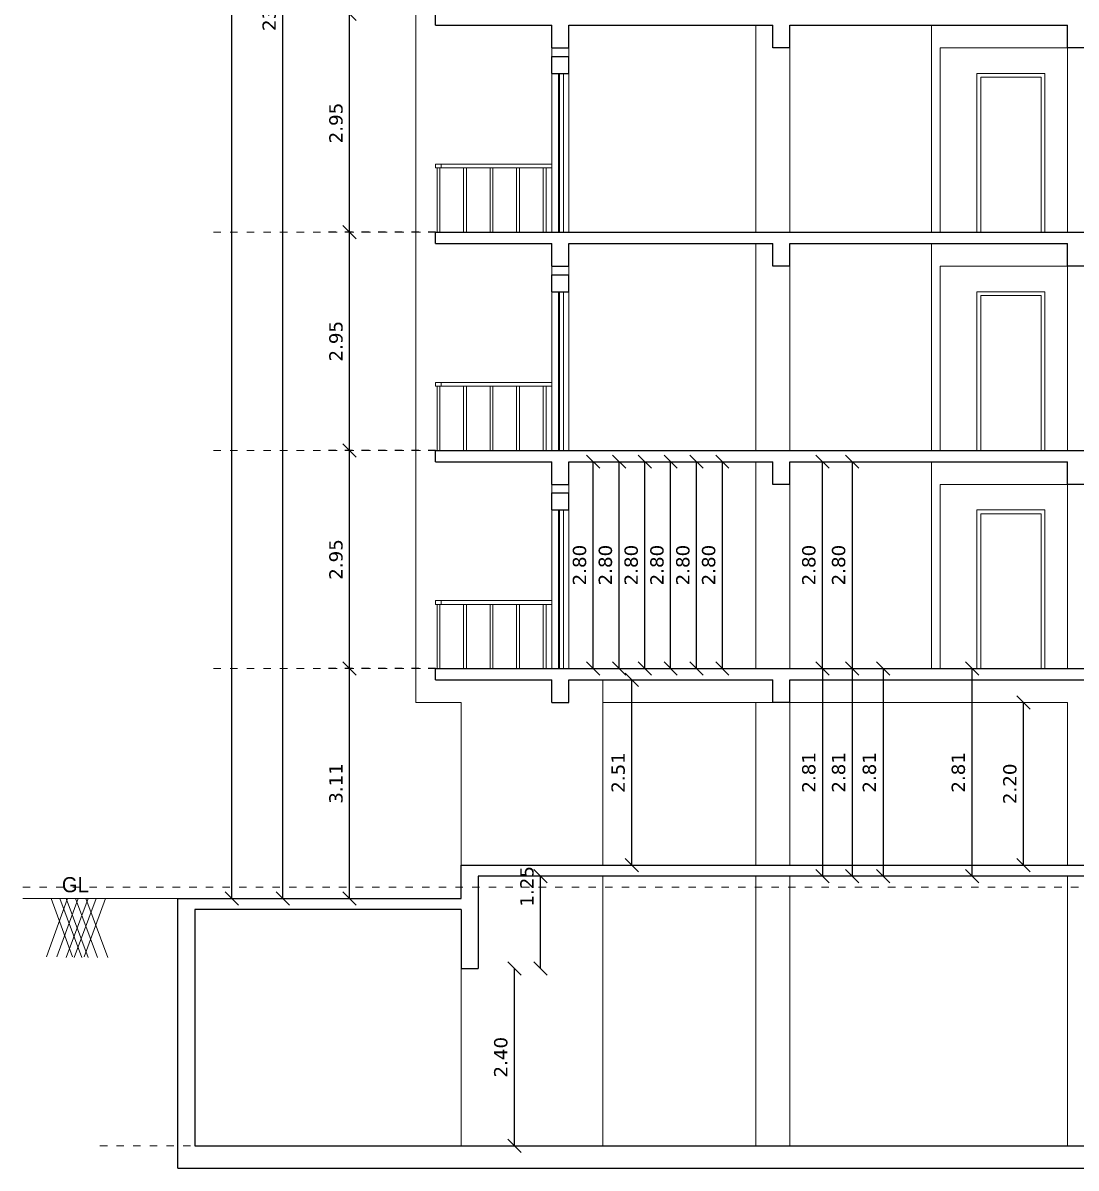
# Model space of a CAD drawing. Header units: metres. Extents: x 927 to 1109, y 805 to 891.
# Drawn here: x 1083.27 to 1097.51, y 857.73 to 873.23 of the extents above; entities that cross this region are included whole.
import ezdxf

# ---------------------------------------------------------------- set-up
doc = ezdxf.new("R2010")
doc.units = ezdxf.units.M
doc.header["$MEASUREMENT"] = 0
doc.header["$PDMODE"] = 2
doc.header["$PDSIZE"] = 50
for name, pattern in [('DOT2', [0.125, 0, -0.125]), ('DOTX2', [0.5, 0, -0.5]), ('HIDDEN', [0.375, 0.25, -0.125]), ('PHANTOM2', [1.25, 0.625, -0.125, 0.125, -0.125, 0.125, -0.125])]:
    doc.linetypes.add(name, pattern=pattern)
doc.layers.get('0').update_dxf_attribs({"lineweight": 0})
doc.layers.get('Defpoints').update_dxf_attribs({"lineweight": 0})
doc.layers.add('BLK_1_BASEMENT_-1_BLDG_FOOTPRINT', color=1, linetype='Continuous', plot=False)
for name, color, linetype, lineweight in [('BLK_1_DRIVERS_TOILET', 165, 'Continuous', 0), ('DIM', 3, 'Continuous', 0), ('DOOR', 8, 'Continuous', 0), ('ED', 30, 'Continuous', 0), ('wall', 7, 'Continuous', 0)]:
    doc.layers.add(name, color=color, linetype=linetype, lineweight=lineweight)
for name, color, linetype in [('BLK_1_FLR_0_AC_ROOM_1', 117, 'Continuous'), ('BLK_1_FLR_0_BATH_HT', 205, 'Continuous'), ('BLK_1_FLR_0_REGULAR_ROOM_1', 117, 'Continuous'), ('BLK_1_FLR_0_REGULAR_ROOM_2', 117, 'Continuous'), ('BLK_1_FLR_0_REGULAR_ROOM_3', 117, 'Continuous'), ('BLK_1_FLR_1_AC_ROOM_1', 117, 'Continuous'), ('BLK_1_FLR_1_AC_ROOM_2', 117, 'Continuous'), ('BLK_1_FLR_1_AC_ROOM_3', 117, 'Continuous'), ('BLK_1_FLR_1_AC_ROOM_4', 117, 'Continuous'), ('BLK_1_FLR_1_AC_ROOM_5', 117, 'Continuous'), ('BLK_1_FLR_1_AC_ROOM_6', 117, 'Continuous'), ('BLK_1_FLR_1_REGULAR_ROOM_1', 117, 'Continuous'), ('BLK_1_FLR_1_REGULAR_ROOM_2', 117, 'Continuous'), ('COLUMN', 2, 'Continuous'), ('flr hts', 252, 'HIDDEN')]:
    doc.layers.add(name, color=color, linetype=linetype)
doc.styles.get("Standard").update_dxf_attribs({"font": 'verdana.ttf', "height": 0.18})
doc.styles.add('USA', font='GOTHIC.TTF', dxfattribs={"width": 0.8})
doc.dimstyles.new('ED', dxfattribs={"dimscale": 0, "dimtxt": 0.18, "dimasz": 0.18, "dimexe": 0, "dimexo": 0, "dimgap": 0.09, "dimtad": 1, "dimtoh": 1, "dimzin": 3, "dimdsep": 46, "dimtxsty": 'Standard', "dimblk": 'OBLIQUE', "dimcen": 0.09, "dimse1": 1, "dimse2": 1, "dimclrd": 251, "dimclrt": 30, "dimadec": 0, "dimazin": 0, "dimtfac": 1, "dimtmove": 0, "dimatfit": 3, "dimldrblk": 'ARCHTICK', "dimfxl": 1, "dimtolj": 1, "dimtzin": 0, "dimarcsym": 0})
doc.dimstyles.get("Standard").update_dxf_attribs({"dimscale": 0, "dimtxt": 0.18, "dimasz": 0.18, "dimexe": 0.18, "dimexo": 0.0625, "dimgap": 0.09, "dimtad": 1, "dimtoh": 1, "dimzin": 0, "dimdsep": 46, "dimtxsty": 'Standard', "dimblk": 'OBLIQUE', "dimcen": 0.09, "dimse1": 1, "dimse2": 1, "dimadec": 0, "dimazin": 0, "dimtfac": 1, "dimtofl": 0, "dimtmove": 0, "dimatfit": 3, "dimldrblk": 'OBLIQUE', "dimfxl": 1, "dimtolj": 1, "dimtzin": 0, "dimarcsym": 0})

# ---------------------------------------------------------------- blocks, each defined once
blk = doc.blocks.new('_Oblique')
at = {"color": 0, "linetype": 'ByBlock', "lineweight": -2}
blk.add_line((-0.5, -0.5), (0.5, 0.5), dxfattribs=at)
blk = doc.blocks.new('*D91')
at = {"layer": 'Defpoints', "color": 0, "transparency": 16777216}
for p in [(1087.689, 864.495), (1089.196, 864.495), (1089.196, 861.385)]:
    blk.add_point(p, dxfattribs=at)
at = {"layer": 'ED', "color": 251, "lineweight": -2, "transparency": 16777216}
blk.add_line((1087.689, 861.385), (1087.689, 864.495), dxfattribs=at)
at = {"layer": 'ED', "color": 251, "lineweight": -2, "transparency": 16777216, "xscale": 0.18, "yscale": 0.18, "zscale": 0.18}
for p, rotation in [((1087.689, 864.495), 90), ((1087.689, 861.385), 270)]:
    blk.add_blockref('_Oblique', p, dxfattribs=dict(at, rotation=rotation))
at = {"layer": 'ED', "color": 30, "transparency": 16777216, "insert": (1087.505, 862.94), "char_height": 0.18, "attachment_point": 5, "rotation": 90}
blk.add_mtext('\\A1;3.11', dxfattribs=at)
blk = doc.blocks.new('_ArchTick')
at = {"color": 0, "const_width": 0.15}
blk.add_lwpolyline([(-0.5, -0.5), (0.5, 0.5)], dxfattribs=at)
blk = doc.blocks.new('*D92')
at = {"layer": 'Defpoints', "color": 0, "transparency": 16777216}
for p in [(1087.689, 867.448), (1088.851, 867.448), (1089.096, 864.495)]:
    blk.add_point(p, dxfattribs=at)
at = {"layer": 'ED', "color": 251, "lineweight": -2, "transparency": 16777216}
blk.add_line((1087.689, 864.495), (1087.689, 867.448), dxfattribs=at)
at = {"layer": 'ED', "color": 251, "lineweight": -2, "transparency": 16777216, "xscale": 0.18, "yscale": 0.18, "zscale": 0.18}
for p, rotation in [((1087.689, 867.448), 90), ((1087.689, 864.495), 270)]:
    blk.add_blockref('_Oblique', p, dxfattribs=dict(at, rotation=rotation))
at = {"layer": 'ED', "color": 30, "transparency": 16777216, "insert": (1087.505, 865.971), "char_height": 0.18, "attachment_point": 5, "rotation": 90}
blk.add_mtext('\\A1;2.95', dxfattribs=at)
blk = doc.blocks.new('*D93')
at = {"layer": 'Defpoints', "color": 0, "transparency": 16777216}
for p in [(1087.689, 870.401), (1088.851, 870.401), (1088.851, 867.448)]:
    blk.add_point(p, dxfattribs=at)
at = {"layer": 'ED', "color": 251, "lineweight": -2, "transparency": 16777216}
blk.add_line((1087.689, 867.448), (1087.689, 870.401), dxfattribs=at)
at = {"layer": 'ED', "color": 251, "lineweight": -2, "transparency": 16777216, "xscale": 0.18, "yscale": 0.18, "zscale": 0.18}
for p, rotation in [((1087.689, 870.401), 90), ((1087.689, 867.448), 270)]:
    blk.add_blockref('_Oblique', p, dxfattribs=dict(at, rotation=rotation))
at = {"layer": 'ED', "color": 30, "transparency": 16777216, "insert": (1087.505, 868.925), "char_height": 0.18, "attachment_point": 5, "rotation": 90}
blk.add_mtext('\\A1;2.95', dxfattribs=at)
blk = doc.blocks.new('*D94')
at = {"layer": 'Defpoints', "color": 0, "transparency": 16777216}
for p in [(1087.689, 873.355), (1088.851, 873.355), (1088.851, 870.401)]:
    blk.add_point(p, dxfattribs=at)
at = {"layer": 'ED', "color": 251, "lineweight": -2, "transparency": 16777216}
blk.add_line((1087.689, 870.401), (1087.689, 873.355), dxfattribs=at)
at = {"layer": 'ED', "color": 251, "lineweight": -2, "transparency": 16777216, "xscale": 0.18, "yscale": 0.18, "zscale": 0.18}
for p, rotation in [((1087.689, 873.355), 90), ((1087.689, 870.401), 270)]:
    blk.add_blockref('_Oblique', p, dxfattribs=dict(at, rotation=rotation))
at = {"layer": 'ED', "color": 30, "transparency": 16777216, "insert": (1087.505, 871.878), "char_height": 0.18, "attachment_point": 5, "rotation": 90}
blk.add_mtext('\\A1;2.95', dxfattribs=at)
blk = doc.blocks.new('*D28')
at = {"layer": 'Defpoints', "color": 0, "transparency": 16777216}
for p in [(1086.786, 885.168), (1087.689, 885.168), (1087.689, 861.385)]:
    blk.add_point(p, dxfattribs=at)
at = {"layer": 'ED', "color": 251, "lineweight": -2, "transparency": 16777216}
blk.add_line((1086.786, 861.385), (1086.786, 885.168), dxfattribs=at)
at = {"layer": 'ED', "color": 251, "lineweight": -2, "transparency": 16777216, "xscale": 0.18, "yscale": 0.18, "zscale": 0.18}
for p, rotation in [((1086.786, 885.168), 90), ((1086.786, 861.385), 270)]:
    blk.add_blockref('_Oblique', p, dxfattribs=dict(at, rotation=rotation))
at = {"layer": 'ED', "color": 30, "transparency": 16777216, "insert": (1086.602, 873.476), "char_height": 0.18, "attachment_point": 5, "rotation": 90}
blk.add_mtext('\\A1;23.78', dxfattribs=at)
blk = doc.blocks.new('*D97')
at = {"layer": 'Defpoints', "color": 0, "transparency": 16777216}
for p in [(1086.096, 891.301), (1097.4, 891.301), (1086.97, 861.385)]:
    blk.add_point(p, dxfattribs=at)
at = {"layer": 'ED', "color": 251, "lineweight": -2, "transparency": 16777216}
blk.add_line((1086.096, 861.385), (1086.096, 891.301), dxfattribs=at)
at = {"layer": 'ED', "color": 251, "lineweight": -2, "transparency": 16777216, "xscale": 0.18, "yscale": 0.18, "zscale": 0.18}
for p, rotation in [((1086.096, 891.301), 90), ((1086.096, 861.385), 270)]:
    blk.add_blockref('_Oblique', p, dxfattribs=dict(at, rotation=rotation))
at = {"layer": 'ED', "color": 30, "transparency": 16777216, "insert": (1085.913, 876.493), "char_height": 0.18, "attachment_point": 5, "rotation": 90}
blk.add_mtext('\\A1;29.92', dxfattribs=at)
blk = doc.blocks.new('*D99')
at = {"layer": 'Defpoints', "color": 0, "transparency": 16777216}
for p in [(1096.804, 864.035), (1097.4, 864.035), (1097.4, 861.835)]:
    blk.add_point(p, dxfattribs=at)
at = {"layer": 'ED', "color": 251, "lineweight": -2, "transparency": 16777216}
blk.add_line((1096.804, 861.835), (1096.804, 864.035), dxfattribs=at)
at = {"layer": 'ED', "color": 251, "lineweight": -2, "transparency": 16777216, "xscale": 0.18, "yscale": 0.18, "zscale": 0.18}
for p, rotation in [((1096.804, 864.035), 90), ((1096.804, 861.835), 270)]:
    blk.add_blockref('_Oblique', p, dxfattribs=dict(at, rotation=rotation))
at = {"layer": 'ED', "color": 30, "transparency": 16777216, "insert": (1096.62, 862.935), "char_height": 0.18, "attachment_point": 5, "rotation": 90}
blk.add_mtext('\\A1;2.20', dxfattribs=at)
blk = doc.blocks.new('*D142')
at = {"layer": 'BLK_1_FLR_0_REGULAR_ROOM_1', "color": 0, "lineweight": -2, "transparency": 16777216}
blk.add_line((1094.086, 864.495), (1094.086, 861.685), dxfattribs=at)
at = {"layer": 'Defpoints', "color": 0, "transparency": 16777216}
for p in [(1093.643, 864.495), (1093.643, 861.685), (1094.086, 861.685)]:
    blk.add_point(p, dxfattribs=at)
at = {"layer": 'BLK_1_FLR_0_REGULAR_ROOM_1', "color": 0, "lineweight": -2, "transparency": 16777216, "xscale": 0.18, "yscale": 0.18, "zscale": 0.18}
for p, rotation in [((1094.086, 864.495), 90), ((1094.086, 861.685), 270)]:
    blk.add_blockref('_Oblique', p, dxfattribs=dict(at, rotation=rotation))
at = {"layer": 'BLK_1_FLR_0_REGULAR_ROOM_1', "color": 0, "transparency": 16777216, "insert": (1093.901, 863.09), "char_height": 0.18, "attachment_point": 5, "rotation": 90}
blk.add_mtext('\\A1;2.81', dxfattribs=at)
blk = doc.blocks.new('*D143')
at = {"layer": 'BLK_1_FLR_0_REGULAR_ROOM_2', "color": 0, "lineweight": -2, "transparency": 16777216}
blk.add_line((1094.488, 864.495), (1094.488, 861.685), dxfattribs=at)
at = {"layer": 'Defpoints', "color": 0, "transparency": 16777216}
for p in [(1093.643, 864.495), (1093.643, 861.685), (1094.488, 861.685)]:
    blk.add_point(p, dxfattribs=at)
at = {"layer": 'BLK_1_FLR_0_REGULAR_ROOM_2', "color": 0, "lineweight": -2, "transparency": 16777216, "xscale": 0.18, "yscale": 0.18, "zscale": 0.18}
for p, rotation in [((1094.488, 864.495), 90), ((1094.488, 861.685), 270)]:
    blk.add_blockref('_Oblique', p, dxfattribs=dict(at, rotation=rotation))
at = {"layer": 'BLK_1_FLR_0_REGULAR_ROOM_2', "color": 0, "transparency": 16777216, "insert": (1094.304, 863.09), "char_height": 0.18, "attachment_point": 5, "rotation": 90}
blk.add_mtext('\\A1;2.81', dxfattribs=at)
blk = doc.blocks.new('*D144')
at = {"layer": 'BLK_1_FLR_1_REGULAR_ROOM_1', "color": 0, "lineweight": -2, "transparency": 16777216}
blk.add_line((1094.086, 864.495), (1094.086, 867.295), dxfattribs=at)
at = {"layer": 'Defpoints', "color": 0, "transparency": 16777216}
for p in [(1093.643, 867.295), (1094.086, 867.295), (1093.643, 864.495)]:
    blk.add_point(p, dxfattribs=at)
at = {"layer": 'BLK_1_FLR_1_REGULAR_ROOM_1', "color": 0, "lineweight": -2, "transparency": 16777216, "xscale": 0.18, "yscale": 0.18, "zscale": 0.18}
for p, rotation in [((1094.086, 867.295), 90), ((1094.086, 864.495), 270)]:
    blk.add_blockref('_Oblique', p, dxfattribs=dict(at, rotation=rotation))
at = {"layer": 'BLK_1_FLR_1_REGULAR_ROOM_1', "color": 0, "transparency": 16777216, "insert": (1093.901, 865.895), "char_height": 0.18, "attachment_point": 5, "rotation": 90}
blk.add_mtext('\\A1;2.80', dxfattribs=at)
blk = doc.blocks.new('*D145')
at = {"layer": 'BLK_1_FLR_1_REGULAR_ROOM_2', "color": 0, "lineweight": -2, "transparency": 16777216}
blk.add_line((1094.488, 867.295), (1094.488, 864.495), dxfattribs=at)
at = {"layer": 'Defpoints', "color": 0, "transparency": 16777216}
for p in [(1093.643, 867.295), (1093.643, 864.495), (1094.488, 864.495)]:
    blk.add_point(p, dxfattribs=at)
at = {"layer": 'BLK_1_FLR_1_REGULAR_ROOM_2', "color": 0, "lineweight": -2, "transparency": 16777216, "xscale": 0.18, "yscale": 0.18, "zscale": 0.18}
for p, rotation in [((1094.488, 867.295), 90), ((1094.488, 864.495), 270)]:
    blk.add_blockref('_Oblique', p, dxfattribs=dict(at, rotation=rotation))
at = {"layer": 'BLK_1_FLR_1_REGULAR_ROOM_2', "color": 0, "transparency": 16777216, "insert": (1094.304, 865.895), "char_height": 0.18, "attachment_point": 5, "rotation": 90}
blk.add_mtext('\\A1;2.80', dxfattribs=at)
blk = doc.blocks.new('*D179')
at = {"layer": 'BLK_1_FLR_1_AC_ROOM_1', "color": 0, "lineweight": -2, "transparency": 16777216}
blk.add_line((1090.983, 864.495), (1090.983, 867.295), dxfattribs=at)
at = {"layer": 'Defpoints', "color": 0, "transparency": 16777216}
for p in [(1090.653, 867.295), (1090.983, 867.295), (1090.653, 864.495)]:
    blk.add_point(p, dxfattribs=at)
at = {"layer": 'BLK_1_FLR_1_AC_ROOM_1', "color": 0, "lineweight": -2, "transparency": 16777216, "xscale": 0.18, "yscale": 0.18, "zscale": 0.18}
for p, rotation in [((1090.983, 867.295), 90), ((1090.983, 864.495), 270)]:
    blk.add_blockref('_Oblique', p, dxfattribs=dict(at, rotation=rotation))
at = {"layer": 'BLK_1_FLR_1_AC_ROOM_1', "color": 0, "transparency": 16777216, "insert": (1090.799, 865.895), "char_height": 0.18, "attachment_point": 5, "rotation": 90}
blk.add_mtext('\\A1;2.80', dxfattribs=at)
blk = doc.blocks.new('*D315')
at = {"layer": 'BLK_1_FLR_1_AC_ROOM_2', "color": 0, "lineweight": -2, "transparency": 16777216}
blk.add_line((1091.333, 864.495), (1091.333, 867.295), dxfattribs=at)
at = {"layer": 'Defpoints', "color": 0, "transparency": 16777216}
for p in [(1090.983, 867.295), (1091.333, 867.295), (1091.099, 864.495)]:
    blk.add_point(p, dxfattribs=at)
at = {"layer": 'BLK_1_FLR_1_AC_ROOM_2', "color": 0, "lineweight": -2, "transparency": 16777216, "xscale": 0.18, "yscale": 0.18, "zscale": 0.18}
for p, rotation in [((1091.333, 867.295), 90), ((1091.333, 864.495), 270)]:
    blk.add_blockref('_Oblique', p, dxfattribs=dict(at, rotation=rotation))
at = {"layer": 'BLK_1_FLR_1_AC_ROOM_2', "color": 0, "transparency": 16777216, "insert": (1091.149, 865.895), "char_height": 0.18, "attachment_point": 5, "rotation": 90}
blk.add_mtext('\\A1;2.80', dxfattribs=at)
blk = doc.blocks.new('*D316')
at = {"layer": 'BLK_1_FLR_1_AC_ROOM_3', "color": 0, "lineweight": -2, "transparency": 16777216}
blk.add_line((1091.682, 864.495), (1091.682, 867.295), dxfattribs=at)
at = {"layer": 'Defpoints', "color": 0, "transparency": 16777216}
for p in [(1091.333, 867.295), (1091.682, 867.295), (1091.449, 864.495)]:
    blk.add_point(p, dxfattribs=at)
at = {"layer": 'BLK_1_FLR_1_AC_ROOM_3', "color": 0, "lineweight": -2, "transparency": 16777216, "xscale": 0.18, "yscale": 0.18, "zscale": 0.18}
for p, rotation in [((1091.682, 867.295), 90), ((1091.682, 864.495), 270)]:
    blk.add_blockref('_Oblique', p, dxfattribs=dict(at, rotation=rotation))
at = {"layer": 'BLK_1_FLR_1_AC_ROOM_3', "color": 0, "transparency": 16777216, "insert": (1091.498, 865.895), "char_height": 0.18, "attachment_point": 5, "rotation": 90}
blk.add_mtext('\\A1;2.80', dxfattribs=at)
blk = doc.blocks.new('*D317')
at = {"layer": 'BLK_1_FLR_1_AC_ROOM_4', "color": 0, "lineweight": -2, "transparency": 16777216}
blk.add_line((1092.031, 864.495), (1092.031, 867.295), dxfattribs=at)
at = {"layer": 'Defpoints', "color": 0, "transparency": 16777216}
for p in [(1091.682, 867.295), (1092.031, 867.295), (1091.798, 864.495)]:
    blk.add_point(p, dxfattribs=at)
at = {"layer": 'BLK_1_FLR_1_AC_ROOM_4', "color": 0, "lineweight": -2, "transparency": 16777216, "xscale": 0.18, "yscale": 0.18, "zscale": 0.18}
for p, rotation in [((1092.031, 867.295), 90), ((1092.031, 864.495), 270)]:
    blk.add_blockref('_Oblique', p, dxfattribs=dict(at, rotation=rotation))
at = {"layer": 'BLK_1_FLR_1_AC_ROOM_4', "color": 0, "transparency": 16777216, "insert": (1091.847, 865.895), "char_height": 0.18, "attachment_point": 5, "rotation": 90}
blk.add_mtext('\\A1;2.80', dxfattribs=at)
blk = doc.blocks.new('*D318')
at = {"layer": 'BLK_1_FLR_1_AC_ROOM_5', "color": 0, "lineweight": -2, "transparency": 16777216}
blk.add_line((1092.381, 864.495), (1092.381, 867.295), dxfattribs=at)
at = {"layer": 'Defpoints', "color": 0, "transparency": 16777216}
for p in [(1092.031, 867.295), (1092.381, 867.295), (1092.147, 864.495)]:
    blk.add_point(p, dxfattribs=at)
at = {"layer": 'BLK_1_FLR_1_AC_ROOM_5', "color": 0, "lineweight": -2, "transparency": 16777216, "xscale": 0.18, "yscale": 0.18, "zscale": 0.18}
for p, rotation in [((1092.381, 867.295), 90), ((1092.381, 864.495), 270)]:
    blk.add_blockref('_Oblique', p, dxfattribs=dict(at, rotation=rotation))
at = {"layer": 'BLK_1_FLR_1_AC_ROOM_5', "color": 0, "transparency": 16777216, "insert": (1092.197, 865.895), "char_height": 0.18, "attachment_point": 5, "rotation": 90}
blk.add_mtext('\\A1;2.80', dxfattribs=at)
blk = doc.blocks.new('*D319')
at = {"layer": 'BLK_1_FLR_1_AC_ROOM_6', "color": 0, "lineweight": -2, "transparency": 16777216}
blk.add_line((1092.73, 864.495), (1092.73, 867.295), dxfattribs=at)
at = {"layer": 'Defpoints', "color": 0, "transparency": 16777216}
for p in [(1092.381, 867.295), (1092.73, 867.295), (1092.497, 864.495)]:
    blk.add_point(p, dxfattribs=at)
at = {"layer": 'BLK_1_FLR_1_AC_ROOM_6', "color": 0, "lineweight": -2, "transparency": 16777216, "xscale": 0.18, "yscale": 0.18, "zscale": 0.18}
for p, rotation in [((1092.73, 867.295), 90), ((1092.73, 864.495), 270)]:
    blk.add_blockref('_Oblique', p, dxfattribs=dict(at, rotation=rotation))
at = {"layer": 'BLK_1_FLR_1_AC_ROOM_6', "color": 0, "transparency": 16777216, "insert": (1092.546, 865.895), "char_height": 0.18, "attachment_point": 5, "rotation": 90}
blk.add_mtext('\\A1;2.80', dxfattribs=at)
blk = doc.blocks.new('*D320')
at = {"layer": 'BLK_1_FLR_0_BATH_HT', "color": 0, "lineweight": -2, "transparency": 16777216}
blk.add_line((1096.107, 861.685), (1096.107, 864.495), dxfattribs=at)
at = {"layer": 'Defpoints', "color": 0, "transparency": 16777216}
for p in [(1094.797, 864.495), (1096.107, 864.495), (1094.797, 861.685)]:
    blk.add_point(p, dxfattribs=at)
at = {"layer": 'BLK_1_FLR_0_BATH_HT', "color": 0, "lineweight": -2, "transparency": 16777216, "xscale": 0.18, "yscale": 0.18, "zscale": 0.18}
for p, rotation in [((1096.107, 864.495), 90), ((1096.107, 861.685), 270)]:
    blk.add_blockref('_Oblique', p, dxfattribs=dict(at, rotation=rotation))
at = {"layer": 'BLK_1_FLR_0_BATH_HT', "color": 0, "transparency": 16777216, "insert": (1095.923, 863.09), "char_height": 0.18, "attachment_point": 5, "rotation": 90}
blk.add_mtext('\\A1;2.81', dxfattribs=at)
blk = doc.blocks.new('*D321')
at = {"layer": 'BLK_1_FLR_0_AC_ROOM_1', "color": 0, "lineweight": -2, "transparency": 16777216}
blk.add_line((1091.506, 861.835), (1091.506, 864.341), dxfattribs=at)
at = {"layer": 'Defpoints', "color": 0, "transparency": 16777216}
for p in [(1091.113, 864.341), (1091.506, 864.341), (1091.113, 861.835)]:
    blk.add_point(p, dxfattribs=at)
at = {"layer": 'BLK_1_FLR_0_AC_ROOM_1', "color": 0, "lineweight": -2, "transparency": 16777216, "xscale": 0.18, "yscale": 0.18, "zscale": 0.18}
for p, rotation in [((1091.506, 864.341), 90), ((1091.506, 861.835), 270)]:
    blk.add_blockref('_Oblique', p, dxfattribs=dict(at, rotation=rotation))
at = {"layer": 'BLK_1_FLR_0_AC_ROOM_1', "color": 0, "transparency": 16777216, "insert": (1091.322, 863.088), "char_height": 0.18, "attachment_point": 5, "rotation": 90}
blk.add_mtext('\\A1;2.51', dxfattribs=at)
blk = doc.blocks.new('*D322')
at = {"layer": 'BLK_1_FLR_0_REGULAR_ROOM_3', "color": 0, "lineweight": -2, "transparency": 16777216}
blk.add_line((1094.904, 864.495), (1094.904, 861.685), dxfattribs=at)
at = {"layer": 'Defpoints', "color": 0, "transparency": 16777216}
for p in [(1094.461, 864.495), (1094.461, 861.685), (1094.904, 861.685)]:
    blk.add_point(p, dxfattribs=at)
at = {"layer": 'BLK_1_FLR_0_REGULAR_ROOM_3', "color": 0, "lineweight": -2, "transparency": 16777216, "xscale": 0.18, "yscale": 0.18, "zscale": 0.18}
for p, rotation in [((1094.904, 864.495), 90), ((1094.904, 861.685), 270)]:
    blk.add_blockref('_Oblique', p, dxfattribs=dict(at, rotation=rotation))
at = {"layer": 'BLK_1_FLR_0_REGULAR_ROOM_3', "color": 0, "transparency": 16777216, "insert": (1094.72, 863.09), "char_height": 0.18, "attachment_point": 5, "rotation": 90}
blk.add_mtext('\\A1;2.81', dxfattribs=at)
blk = doc.blocks.new('*D323')
at = {"layer": 'BLK_1_BASEMENT_-1_BLDG_FOOTPRINT', "color": 0, "lineweight": -2, "transparency": 16777216}
blk.add_line((1089.918, 858.035), (1089.918, 860.435), dxfattribs=at)
at = {"layer": 'Defpoints', "color": 0, "transparency": 16777216}
for p in [(1089.426, 860.435), (1089.918, 860.435), (1093.183, 858.035)]:
    blk.add_point(p, dxfattribs=at)
at = {"layer": 'BLK_1_BASEMENT_-1_BLDG_FOOTPRINT', "color": 0, "lineweight": -2, "transparency": 16777216, "xscale": 0.18, "yscale": 0.18, "zscale": 0.18}
for p, rotation in [((1089.918, 860.435), 90), ((1089.918, 858.035), 270)]:
    blk.add_blockref('_Oblique', p, dxfattribs=dict(at, rotation=rotation))
at = {"layer": 'BLK_1_BASEMENT_-1_BLDG_FOOTPRINT', "color": 0, "transparency": 16777216, "insert": (1089.734, 859.235), "char_height": 0.18, "attachment_point": 5, "rotation": 90}
blk.add_mtext('\\A1;2.40', dxfattribs=at)
blk = doc.blocks.new('*D333')
at = {"layer": 'BLK_1_BASEMENT_-1_BLDG_FOOTPRINT', "color": 0, "lineweight": -2, "transparency": 16777216}
blk.add_line((1090.272, 860.435), (1090.272, 861.685), dxfattribs=at)
at = {"layer": 'Defpoints', "color": 0, "transparency": 16777216}
for p in [(1089.426, 861.685), (1090.272, 861.685), (1089.426, 860.435)]:
    blk.add_point(p, dxfattribs=at)
at = {"layer": 'BLK_1_BASEMENT_-1_BLDG_FOOTPRINT', "color": 0, "lineweight": -2, "transparency": 16777216, "xscale": 0.18, "yscale": 0.18, "zscale": 0.18}
for p, rotation in [((1090.272, 861.685), 90), ((1090.272, 860.435), 270)]:
    blk.add_blockref('_Oblique', p, dxfattribs=dict(at, rotation=rotation))
at = {"layer": 'BLK_1_BASEMENT_-1_BLDG_FOOTPRINT', "color": 0, "transparency": 16777216, "insert": (1090.088, 861.548), "char_height": 0.18, "attachment_point": 5, "rotation": 90}
blk.add_mtext('\\A1;1.25', dxfattribs=at)
blk = doc.blocks.new('*D355')
at = {"layer": 'BLK_1_DRIVERS_TOILET', "color": 0, "linetype": 'PHANTOM2', "lineweight": -2, "transparency": 16777216}
blk.add_line((1097.899, 861.685), (1097.899, 864.341), dxfattribs=at)
at = {"layer": 'Defpoints', "color": 0, "transparency": 16777216}
for p in [(1097.4, 864.341), (1097.899, 864.341), (1097.4, 861.685)]:
    blk.add_point(p, dxfattribs=at)
at = {"layer": 'BLK_1_DRIVERS_TOILET', "color": 0, "lineweight": -2, "transparency": 16777216, "xscale": 0.18, "yscale": 0.18, "zscale": 0.18}
for p, rotation in [((1097.899, 864.341), 90), ((1097.899, 861.685), 270)]:
    blk.add_blockref('_Oblique', p, dxfattribs=dict(at, rotation=rotation))
at = {"layer": 'BLK_1_DRIVERS_TOILET', "color": 0, "transparency": 16777216, "insert": (1097.716, 863.013), "char_height": 0.18, "attachment_point": 5, "rotation": 90}
blk.add_mtext('\\A1;2.66', dxfattribs=at)

msp = doc.modelspace()

# ---------------------------------------------------------------- linework, layer by layer
at = {"color": 251, "linetype": 'DOT2'}
for p, q in [((1085.847, 870.401), (1105.109, 870.401)), ((1085.847, 867.448), (1105.109, 867.448)), ((1085.847, 864.495), (1105.109, 864.495)), ((1083.27, 861.535), (1108.661, 861.535)), ((1084.312, 858.035), (1107.558, 858.035))]:
    msp.add_line(p, q, dxfattribs=at)
msp.add_line((1085.363, 861.385), (1083.27, 861.385))
at = {"layer": 'COLUMN', "linetype": 'Continuous'}
for p, q in [((1088.851, 873.201), (1088.851, 873.355)), ((1088.851, 873.201), (1090.423, 873.201)), ((1090.423, 872.895), (1090.423, 873.201)), ((1090.653, 872.895), (1090.653, 873.201)), ((1090.653, 873.201), (1093.413, 873.201)), ((1093.413, 872.895), (1093.413, 873.201)), ((1093.643, 873.201), (1097.4, 873.201)), ((1093.643, 872.895), (1093.643, 873.201)), ((1097.4, 872.895), (1097.4, 873.201)), ((1090.423, 872.895), (1090.653, 872.895)), ((1093.643, 872.895), (1093.413, 872.895)), ((1097.63, 872.895), (1097.4, 872.895)), ((1090.423, 872.778), (1090.653, 872.778)), ((1090.423, 872.548), (1090.423, 872.778)), ((1090.653, 872.548), (1090.653, 872.778)), ((1090.423, 872.548), (1090.653, 872.548)), ((1088.851, 870.401), (1101.386, 870.401)), ((1088.851, 870.248), (1088.851, 870.401)), ((1088.851, 870.248), (1090.423, 870.248)), ((1090.423, 869.941), (1090.423, 870.248)), ((1090.653, 869.941), (1090.653, 870.248)), ((1090.653, 870.248), (1093.413, 870.248)), ((1093.413, 869.941), (1093.413, 870.248)), ((1093.643, 870.248), (1097.4, 870.248)), ((1093.643, 869.941), (1093.643, 870.248)), ((1097.4, 869.941), (1097.4, 870.248)), ((1090.423, 869.941), (1090.653, 869.941)), ((1093.643, 869.941), (1093.413, 869.941)), ((1097.63, 869.941), (1097.4, 869.941)), ((1090.423, 869.825), (1090.653, 869.825)), ((1090.423, 869.595), (1090.423, 869.825)), ((1090.653, 869.595), (1090.653, 869.825)), ((1090.423, 869.595), (1090.653, 869.595)), ((1088.851, 867.448), (1101.386, 867.448)), ((1088.851, 867.295), (1088.851, 867.448)), ((1088.851, 867.295), (1090.423, 867.295)), ((1090.423, 866.988), (1090.423, 867.295)), ((1090.653, 866.988), (1090.653, 867.295)), ((1090.653, 867.295), (1093.413, 867.295)), ((1093.413, 866.988), (1093.413, 867.295)), ((1093.643, 867.295), (1097.4, 867.295)), ((1093.643, 866.988), (1093.643, 867.295)), ((1097.4, 866.988), (1097.4, 867.295)), ((1090.423, 866.988), (1090.653, 866.988)), ((1093.643, 866.988), (1093.413, 866.988)), ((1097.63, 866.988), (1097.4, 866.988)), ((1090.423, 866.871), (1090.653, 866.871)), ((1090.423, 866.641), (1090.423, 866.871)), ((1090.653, 866.641), (1090.653, 866.871)), ((1090.423, 866.641), (1090.653, 866.641)), ((1088.851, 864.495), (1101.386, 864.495)), ((1088.851, 864.341), (1088.851, 864.495)), ((1088.851, 864.341), (1090.423, 864.341)), ((1090.423, 864.035), (1090.423, 864.341)), ((1090.653, 864.035), (1090.653, 864.341)), ((1090.653, 864.341), (1093.413, 864.341)), ((1093.413, 864.035), (1093.413, 864.341)), ((1093.643, 864.341), (1099.7, 864.341)), ((1093.643, 864.035), (1093.643, 864.341)), ((1090.423, 864.035), (1090.653, 864.035)), ((1093.643, 864.035), (1093.413, 864.035)), ((1089.196, 861.385), (1089.196, 861.835)), ((1089.196, 861.835), (1103.725, 861.835)), ((1103.495, 861.685), (1089.426, 861.685)), ((1089.426, 861.685), (1089.426, 860.435)), ((1085.363, 861.385), (1089.196, 861.385)), ((1085.363, 857.735), (1085.363, 861.385)), ((1089.196, 861.235), (1085.593, 861.235)), ((1085.593, 861.235), (1085.593, 858.035)), ((1089.196, 861.235), (1089.196, 860.435)), ((1089.196, 860.435), (1089.426, 860.435)), ((1085.593, 858.035), (1107.328, 858.035)), ((1085.363, 857.735), (1107.558, 857.735))]:
    msp.add_line(p, q, dxfattribs=at)
at = {"layer": 'DOOR', "linetype": 'Continuous'}
for p, q in [((1090.513, 872.548), (1090.513, 870.401)), ((1090.527, 872.548), (1090.527, 870.401)), ((1090.582, 872.548), (1090.582, 870.401)), ((1088.851, 871.321), (1088.928, 871.321)), ((1088.928, 871.321), (1090.423, 871.321)), ((1088.871, 871.27), (1088.871, 870.401)), ((1088.909, 871.27), (1088.909, 870.401)), ((1088.928, 871.27), (1090.423, 871.27)), ((1089.23, 871.27), (1089.23, 870.401)), ((1089.268, 871.27), (1089.268, 870.401)), ((1089.589, 871.27), (1089.589, 870.401)), ((1089.627, 871.27), (1089.627, 870.401)), ((1089.948, 871.27), (1089.948, 870.401)), ((1089.986, 871.27), (1089.986, 870.401)), ((1090.307, 871.27), (1090.307, 870.401)), ((1090.345, 871.27), (1090.345, 870.401)), ((1090.513, 869.595), (1090.513, 867.448)), ((1090.527, 869.595), (1090.527, 867.448)), ((1090.582, 869.595), (1090.582, 867.448)), ((1088.851, 868.368), (1088.928, 868.368)), ((1088.871, 868.317), (1088.871, 867.448)), ((1088.909, 868.317), (1088.909, 867.448)), ((1088.928, 868.368), (1090.423, 868.368)), ((1088.928, 868.317), (1090.423, 868.317)), ((1089.23, 868.317), (1089.23, 867.448)), ((1089.268, 868.317), (1089.268, 867.448)), ((1089.589, 868.317), (1089.589, 867.448)), ((1089.627, 868.317), (1089.627, 867.448)), ((1089.948, 868.317), (1089.948, 867.448)), ((1089.986, 868.317), (1089.986, 867.448)), ((1090.307, 868.317), (1090.307, 867.448)), ((1090.345, 868.317), (1090.345, 867.448)), ((1090.513, 866.641), (1090.513, 864.495)), ((1090.527, 866.641), (1090.527, 864.495)), ((1090.582, 866.641), (1090.582, 864.495)), ((1088.851, 865.415), (1088.928, 865.415)), ((1088.871, 865.364), (1088.871, 864.495)), ((1088.909, 865.364), (1088.909, 864.495)), ((1088.928, 865.415), (1090.423, 865.415)), ((1088.928, 865.364), (1090.423, 865.364)), ((1089.23, 865.364), (1089.23, 864.495)), ((1089.268, 865.364), (1089.268, 864.495)), ((1089.589, 865.364), (1089.589, 864.495)), ((1089.627, 865.364), (1089.627, 864.495)), ((1089.948, 865.364), (1089.948, 864.495)), ((1089.986, 865.364), (1089.986, 864.495)), ((1090.307, 865.364), (1090.307, 864.495)), ((1090.345, 865.364), (1090.345, 864.495))]:
    msp.add_line(p, q, dxfattribs=at)
at = {"layer": 'DOOR'}
for p, q in [((1083.875, 861.385), (1083.588, 860.594)), ((1083.653, 861.385), (1083.94, 860.594)), ((1084.015, 861.385), (1083.728, 860.594)), ((1083.77, 861.385), (1084.067, 860.584)), ((1083.854, 861.385), (1084.151, 860.584)), ((1084.152, 861.385), (1083.855, 860.584)), ((1084.259, 861.385), (1083.961, 860.584)), ((1083.983, 861.385), (1084.28, 860.584)), ((1084.386, 861.385), (1084.099, 860.594)), ((1084.121, 861.385), (1084.418, 860.584))]:
    msp.add_line(p, q, dxfattribs=at)
at = {"layer": 'DOOR', "linetype": 'Continuous'}
for points in [[(1096.224, 870.401), (1096.224, 872.497), (1097.042, 872.497), (1097.042, 870.401)], [(1096.224, 867.448), (1096.224, 869.544), (1097.042, 869.544), (1097.042, 867.448)], [(1096.224, 864.495), (1096.224, 866.59), (1097.042, 866.59), (1097.042, 864.495)]]:
    msp.add_lwpolyline(points, dxfattribs=at)
at = {"layer": 'ED'}
for points in [[(1088.928, 871.27), (1088.851, 871.27), (1088.851, 871.321), (1088.928, 871.321)], [(1088.928, 868.317), (1088.851, 868.317), (1088.851, 868.368), (1088.928, 868.368)], [(1088.928, 865.364), (1088.851, 865.364), (1088.851, 865.415), (1088.928, 865.415)]]:
    msp.add_lwpolyline(points, close=True, dxfattribs=at)
at = {"layer": 'flr hts', "linetype": 'DOTX2', "ltscale": 0.25}
for p, q in [((1088.851, 870.401), (1087.296, 870.401)), ((1088.851, 867.448), (1087.296, 867.448)), ((1088.851, 864.495), (1087.296, 864.495))]:
    msp.add_line(p, q, dxfattribs=at)
at = {"layer": 'wall', "color": 1}
for p, q in [((1088.583, 864.035), (1088.583, 885.168)), ((1093.183, 873.201), (1093.183, 870.401)), ((1095.56, 870.401), (1095.56, 873.201)), ((1090.423, 872.895), (1090.423, 872.778)), ((1090.653, 872.895), (1090.653, 872.778)), ((1093.643, 872.895), (1093.643, 870.401)), ((1095.674, 870.401), (1095.674, 872.895)), ((1097.4, 872.895), (1095.674, 872.895)), ((1097.4, 870.401), (1097.4, 872.895)), ((1090.423, 872.548), (1090.423, 870.401)), ((1090.653, 872.548), (1090.653, 870.401)), ((1093.183, 870.248), (1093.183, 867.448)), ((1095.56, 867.448), (1095.56, 870.248)), ((1090.423, 869.941), (1090.423, 869.825)), ((1090.653, 869.941), (1090.653, 869.825)), ((1093.643, 869.941), (1093.643, 867.448)), ((1095.674, 867.448), (1095.674, 869.941)), ((1097.4, 869.941), (1095.674, 869.941)), ((1097.4, 867.448), (1097.4, 869.941)), ((1090.423, 869.595), (1090.423, 867.448)), ((1090.653, 869.595), (1090.653, 867.448)), ((1093.183, 867.295), (1093.183, 864.495)), ((1095.56, 864.495), (1095.56, 867.295)), ((1090.423, 866.988), (1090.423, 866.871)), ((1090.653, 866.988), (1090.653, 866.871)), ((1093.643, 866.988), (1093.643, 864.495)), ((1095.674, 864.495), (1095.674, 866.988)), ((1097.4, 866.988), (1095.674, 866.988)), ((1097.4, 864.495), (1097.4, 866.988)), ((1090.423, 866.641), (1090.423, 864.495)), ((1090.653, 866.641), (1090.653, 864.495)), ((1091.113, 861.835), (1091.113, 864.341)), ((1089.196, 864.035), (1088.583, 864.035)), ((1089.196, 861.835), (1089.196, 864.035)), ((1091.113, 864.035), (1097.4, 864.035)), ((1093.183, 861.835), (1093.183, 864.035)), ((1093.643, 861.835), (1093.643, 864.035)), ((1097.4, 861.835), (1097.4, 864.035)), ((1091.113, 858.035), (1091.113, 861.685)), ((1093.183, 858.035), (1093.183, 861.685)), ((1093.643, 858.035), (1093.643, 861.685)), ((1097.4, 858.035), (1097.4, 861.685)), ((1089.196, 860.435), (1089.196, 858.035))]:
    msp.add_line(p, q, dxfattribs=at)
for points in [[(1096.173, 870.401), (1096.173, 872.548), (1097.093, 872.548), (1097.093, 870.401)], [(1096.173, 867.448), (1096.173, 869.595), (1097.093, 869.595), (1097.093, 867.448)], [(1096.173, 864.495), (1096.173, 866.641), (1097.093, 866.641), (1097.093, 864.495)]]:
    msp.add_lwpolyline(points, dxfattribs=at)

# ---------------------------------------------------------------- texts
at = {"layer": 'DIM', "style": 'USA'}
msp.add_text('GL', height=0.2044, dxfattribs=at).set_placement((1083.797, 861.468))

# ---------------------------------------------------------------- dimensions: what is measured, and where the dimension line sits
at = {"layer": 'BLK_1_BASEMENT_-1_BLDG_FOOTPRINT', "color": 2}
dim = msp.add_linear_dim(base=(1090.272, 861.685), p1=(1089.426, 860.435), p2=(1089.426, 861.685), angle=90, dimstyle='Standard', override={"dimscale": 1}, dxfattribs=at)
dim.commit()
dim.dimension.update_dxf_attribs({"geometry": '*D333', "text_midpoint": (1090.272, 861.548), "dimtype": 160})
at = {"layer": 'BLK_1_BASEMENT_-1_BLDG_FOOTPRINT', "color": 1}
dim = msp.add_linear_dim(base=(1089.918, 860.435), p1=(1093.183, 858.035), p2=(1089.426, 860.435), angle=90, dimstyle='Standard', override={"dimscale": 1}, dxfattribs=at)
dim.commit()
dim.dimension.update_dxf_attribs({"geometry": '*D323', "text_midpoint": (1089.734, 859.235)})
at = {"layer": 'BLK_1_DRIVERS_TOILET'}
dim = msp.add_linear_dim(base=(1097.899, 864.341), p1=(1097.4, 861.685), p2=(1097.4, 864.341), angle=90, dimstyle='Standard', override={"dimscale": 1, "dimfxl": 0, "dimarcsym": 2}, dxfattribs=at)
dim.commit()
dim.dimension.update_dxf_attribs({"geometry": '*D355', "text_midpoint": (1097.716, 863.013)})
at = {"layer": 'BLK_1_FLR_0_AC_ROOM_1', "color": 1}
dim = msp.add_linear_dim(base=(1091.506, 864.341), p1=(1091.113, 861.835), p2=(1091.113, 864.341), angle=90, dimstyle='Standard', override={"dimscale": 1}, dxfattribs=at)
dim.commit()
dim.dimension.update_dxf_attribs({"geometry": '*D321', "text_midpoint": (1091.322, 863.088)})
at = {"layer": 'BLK_1_FLR_0_BATH_HT'}
dim = msp.add_linear_dim(base=(1096.107, 864.495), p1=(1094.797, 861.685), p2=(1094.797, 864.495), angle=90, dimstyle='Standard', override={"dimscale": 1}, dxfattribs=at)
dim.commit()
dim.dimension.update_dxf_attribs({"geometry": '*D320', "text_midpoint": (1095.923, 863.09)})
at = {"layer": 'BLK_1_FLR_0_REGULAR_ROOM_1', "color": 1}
dim = msp.add_linear_dim(base=(1094.086, 861.685), p1=(1093.643, 864.495), p2=(1093.643, 861.685), angle=90, dimstyle='Standard', override={"dimscale": 1}, dxfattribs=at)
dim.commit()
dim.dimension.update_dxf_attribs({"geometry": '*D142', "text_midpoint": (1093.901, 863.09)})
at = {"layer": 'BLK_1_FLR_0_REGULAR_ROOM_2', "color": 1}
dim = msp.add_linear_dim(base=(1094.488, 861.685), p1=(1093.643, 864.495), p2=(1093.643, 861.685), angle=90, dimstyle='Standard', override={"dimscale": 1}, dxfattribs=at)
dim.commit()
dim.dimension.update_dxf_attribs({"geometry": '*D143', "text_midpoint": (1094.304, 863.09)})
at = {"layer": 'BLK_1_FLR_0_REGULAR_ROOM_3', "color": 1}
dim = msp.add_linear_dim(base=(1094.904, 861.685), p1=(1094.461, 864.495), p2=(1094.461, 861.685), angle=90, dimstyle='Standard', override={"dimscale": 1}, dxfattribs=at)
dim.commit()
dim.dimension.update_dxf_attribs({"geometry": '*D322', "text_midpoint": (1094.72, 863.09)})
at = {"layer": 'BLK_1_FLR_1_AC_ROOM_1', "color": 1}
dim = msp.add_linear_dim(base=(1090.983, 867.295), p1=(1090.653, 864.495), p2=(1090.653, 867.295), angle=90, dimstyle='Standard', override={"dimscale": 1}, dxfattribs=at)
dim.commit()
dim.dimension.update_dxf_attribs({"geometry": '*D179', "text_midpoint": (1090.799, 865.895)})
at = {"layer": 'BLK_1_FLR_1_AC_ROOM_2', "color": 1}
dim = msp.add_linear_dim(base=(1091.333, 867.295), p1=(1091.099, 864.495), p2=(1090.983, 867.295), angle=90, dimstyle='Standard', override={"dimscale": 1}, dxfattribs=at)
dim.commit()
dim.dimension.update_dxf_attribs({"geometry": '*D315', "text_midpoint": (1091.149, 865.895)})
at = {"layer": 'BLK_1_FLR_1_AC_ROOM_3', "color": 1}
dim = msp.add_linear_dim(base=(1091.682, 867.295), p1=(1091.449, 864.495), p2=(1091.333, 867.295), angle=90, dimstyle='Standard', override={"dimscale": 1}, dxfattribs=at)
dim.commit()
dim.dimension.update_dxf_attribs({"geometry": '*D316', "text_midpoint": (1091.498, 865.895)})
at = {"layer": 'BLK_1_FLR_1_AC_ROOM_4', "color": 1}
dim = msp.add_linear_dim(base=(1092.031, 867.295), p1=(1091.798, 864.495), p2=(1091.682, 867.295), angle=90, dimstyle='Standard', override={"dimscale": 1}, dxfattribs=at)
dim.commit()
dim.dimension.update_dxf_attribs({"geometry": '*D317', "text_midpoint": (1091.847, 865.895)})
at = {"layer": 'BLK_1_FLR_1_AC_ROOM_5', "color": 1}
dim = msp.add_linear_dim(base=(1092.381, 867.295), p1=(1092.147, 864.495), p2=(1092.031, 867.295), angle=90, dimstyle='Standard', override={"dimscale": 1}, dxfattribs=at)
dim.commit()
dim.dimension.update_dxf_attribs({"geometry": '*D318', "text_midpoint": (1092.197, 865.895)})
at = {"layer": 'BLK_1_FLR_1_AC_ROOM_6', "color": 1}
dim = msp.add_linear_dim(base=(1092.73, 867.295), p1=(1092.497, 864.495), p2=(1092.381, 867.295), angle=90, dimstyle='Standard', override={"dimscale": 1}, dxfattribs=at)
dim.commit()
dim.dimension.update_dxf_attribs({"geometry": '*D319', "text_midpoint": (1092.546, 865.895)})
at = {"layer": 'BLK_1_FLR_1_REGULAR_ROOM_1', "color": 1}
dim = msp.add_linear_dim(base=(1094.086, 867.295), p1=(1093.643, 864.495), p2=(1093.643, 867.295), angle=90, dimstyle='Standard', override={"dimscale": 1}, dxfattribs=at)
dim.commit()
dim.dimension.update_dxf_attribs({"geometry": '*D144', "text_midpoint": (1093.901, 865.895)})
at = {"layer": 'BLK_1_FLR_1_REGULAR_ROOM_2', "color": 1}
dim = msp.add_linear_dim(base=(1094.488, 864.495), p1=(1093.643, 867.295), p2=(1093.643, 864.495), angle=90, dimstyle='Standard', override={"dimscale": 1}, dxfattribs=at)
dim.commit()
dim.dimension.update_dxf_attribs({"geometry": '*D145', "text_midpoint": (1094.304, 865.895)})
at = {"layer": 'ED'}
for base, p1, p2, picture, middle in [((1086.096, 891.301), (1086.97, 861.385), (1097.4, 891.301), '*D97', (1086.096, 876.493)), ((1086.786, 885.168), (1087.689, 861.385), (1087.689, 885.168), '*D28', (1086.786, 873.476))]:
    dim = msp.add_linear_dim(base=base, p1=p1, p2=p2, angle=90, dimstyle='ED', override={"dimscale": 1, "dimpost": '\\X'}, dxfattribs=at)
    dim.commit()
    dim.dimension.update_dxf_attribs({"geometry": picture, "text_midpoint": middle, "dimtype": 160})
for base, p1, p2, picture, middle in [((1087.689, 873.355), (1088.851, 870.401), (1088.851, 873.355), '*D94', (1087.505, 871.878)), ((1087.689, 870.401), (1088.851, 867.448), (1088.851, 870.401), '*D93', (1087.505, 868.925)), ((1087.689, 867.448), (1089.096, 864.495), (1088.851, 867.448), '*D92', (1087.505, 865.971)), ((1087.689, 864.495), (1089.196, 861.385), (1089.196, 864.495), '*D91', (1087.505, 862.94)), ((1096.804, 864.035), (1097.4, 861.835), (1097.4, 864.035), '*D99', (1096.62, 862.935))]:
    dim = msp.add_linear_dim(base=base, p1=p1, p2=p2, angle=90, dimstyle='ED', override={"dimscale": 1, "dimpost": '\\X'}, dxfattribs=at)
    dim.commit()
    dim.dimension.update_dxf_attribs({"geometry": picture, "text_midpoint": middle})

doc.saveas('drawing.dxf')
